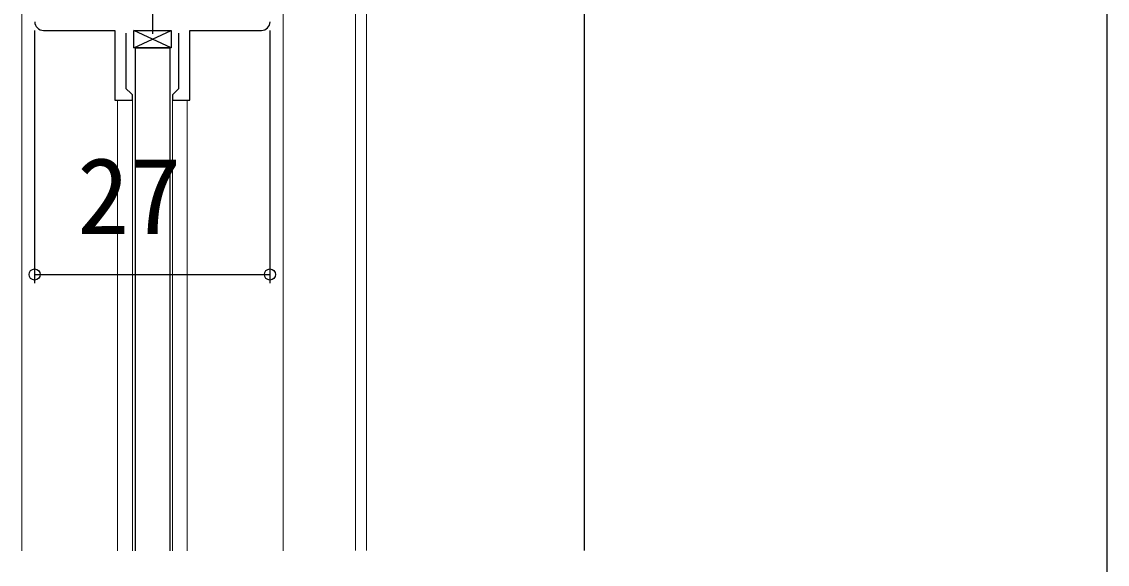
# Model space of a CAD drawing. Units: millimetres, scale not verified. Extents: x -525 to 525, y -783 to 779.
# Drawn here: x -316.5 to -192, y 354.1 to 416.3 of the extents above; entities that cross this region are included whole.
import ezdxf
from ezdxf.enums import TextEntityAlignment as Align

# ---------------------------------------------------------------- set-up
doc = ezdxf.new("R2010")
doc.units = ezdxf.units.MM
doc.header["$LTSCALE"] = 4
for name, color, linetype in [('0-2_YKK_11', 7, 'Continuous'), ('0-4_YKK_13', 4, 'Continuous'), ('0-6_YKK_D', 6, 'Continuous'), ('0-8_YSS_K', 3, 'Continuous')]:
    doc.layers.add(name, color=color, linetype=linetype)
doc.layers.add('0-3_YKK_12', color=2, linetype='Continuous', lineweight=18)
doc.styles.add('ＭＳ ゴシック', font='')
doc.styles.get('ＭＳ ゴシック').set_extended_font_data('MS Gothic')

msp = doc.modelspace()

# ---------------------------------------------------------------- linework, layer by layer
at = {"layer": '0-2_YKK_11'}
msp.add_line((-301.538, 419.901), (-301.538, 414.901), dxfattribs=at)
for points in [[(-314.038, 415.301), (-305.838, 415.301), (-305.838, 407.301), (-303.838, 407.301), (-303.838, 407.901), (-304.038, 408.101), (-304.538, 408.601), (-304.538, 415.001)], [(-298.538, 415.001), (-298.538, 408.601), (-299.038, 408.101), (-299.238, 407.901), (-299.238, 407.301), (-297.238, 407.301), (-297.238, 415.301), (-289.038, 415.301)]]:
    msp.add_lwpolyline(points, dxfattribs=at)
for centre, start, end in [((-314.038, 416.301), 180.00001, 269.99999), ((-289.038, 416.301), 270.00001, 359.99999)]:
    msp.add_arc(centre, 1, start, end, dxfattribs=at)
at = {"layer": '0-3_YKK_12'}
for p, q in [((-278.241, 495.3), (-278.241, 355.619)), ((-277.001, 495.3), (-277.001, 355.619)), ((-316.538, 355.584), (-316.538, 461.301)), ((-286.538, 461.301), (-286.538, 355.616)), ((-305.538, 407.343), (-305.538, 355.584)), ((-303.838, 407.901), (-303.838, 355.584)), ((-299.238, 355.584), (-299.238, 407.823)), ((-297.538, 407.343), (-297.538, 355.584))]:
    msp.add_line(p, q, dxfattribs=at)
at = {"layer": '0-4_YKK_13'}
for p, q in [((-303.689, 413.301), (-299.388, 415.301)), ((-299.388, 413.301), (-303.689, 415.301)), ((-303.538, 413.301), (-303.538, 355.584)), ((-299.538, 413.301), (-303.538, 413.301)), ((-303.538, 413.301), (-299.538, 413.301)), ((-299.538, 413.301), (-299.538, 355.584))]:
    msp.add_line(p, q, dxfattribs=at)
msp.add_lwpolyline([(-299.388, 415.301), (-299.388, 413.301), (-303.689, 413.301), (-303.689, 415.301)], close=True, dxfattribs=at)
at = {"layer": '0-6_YKK_D'}
for p, q in [((-192, 206.8), (-192, 485.8)), ((-315.064, 415.301), (-315.064, 386.301)), ((-288.064, 415.301), (-288.064, 386.301)), ((-315.064, 387.301), (-288.064, 387.301))]:
    msp.add_line(p, q, dxfattribs=at)
for centre in [(-315.064, 387.301), (-288.064, 387.301)]:
    msp.add_circle(centre, 0.637, dxfattribs=at)
at = {"layer": '0-8_YSS_K'}
msp.add_line((-252, 496.3), (-252, 355.628), dxfattribs=at)

# ---------------------------------------------------------------- texts
at = {"layer": '0-6_YKK_D', "style": 'ＭＳ ゴシック'}
msp.add_text('27', height=8.798, dxfattribs=at).set_placement((-310.189, 389.301), align=Align.BOTTOM_LEFT)

doc.saveas('drawing.dxf')
